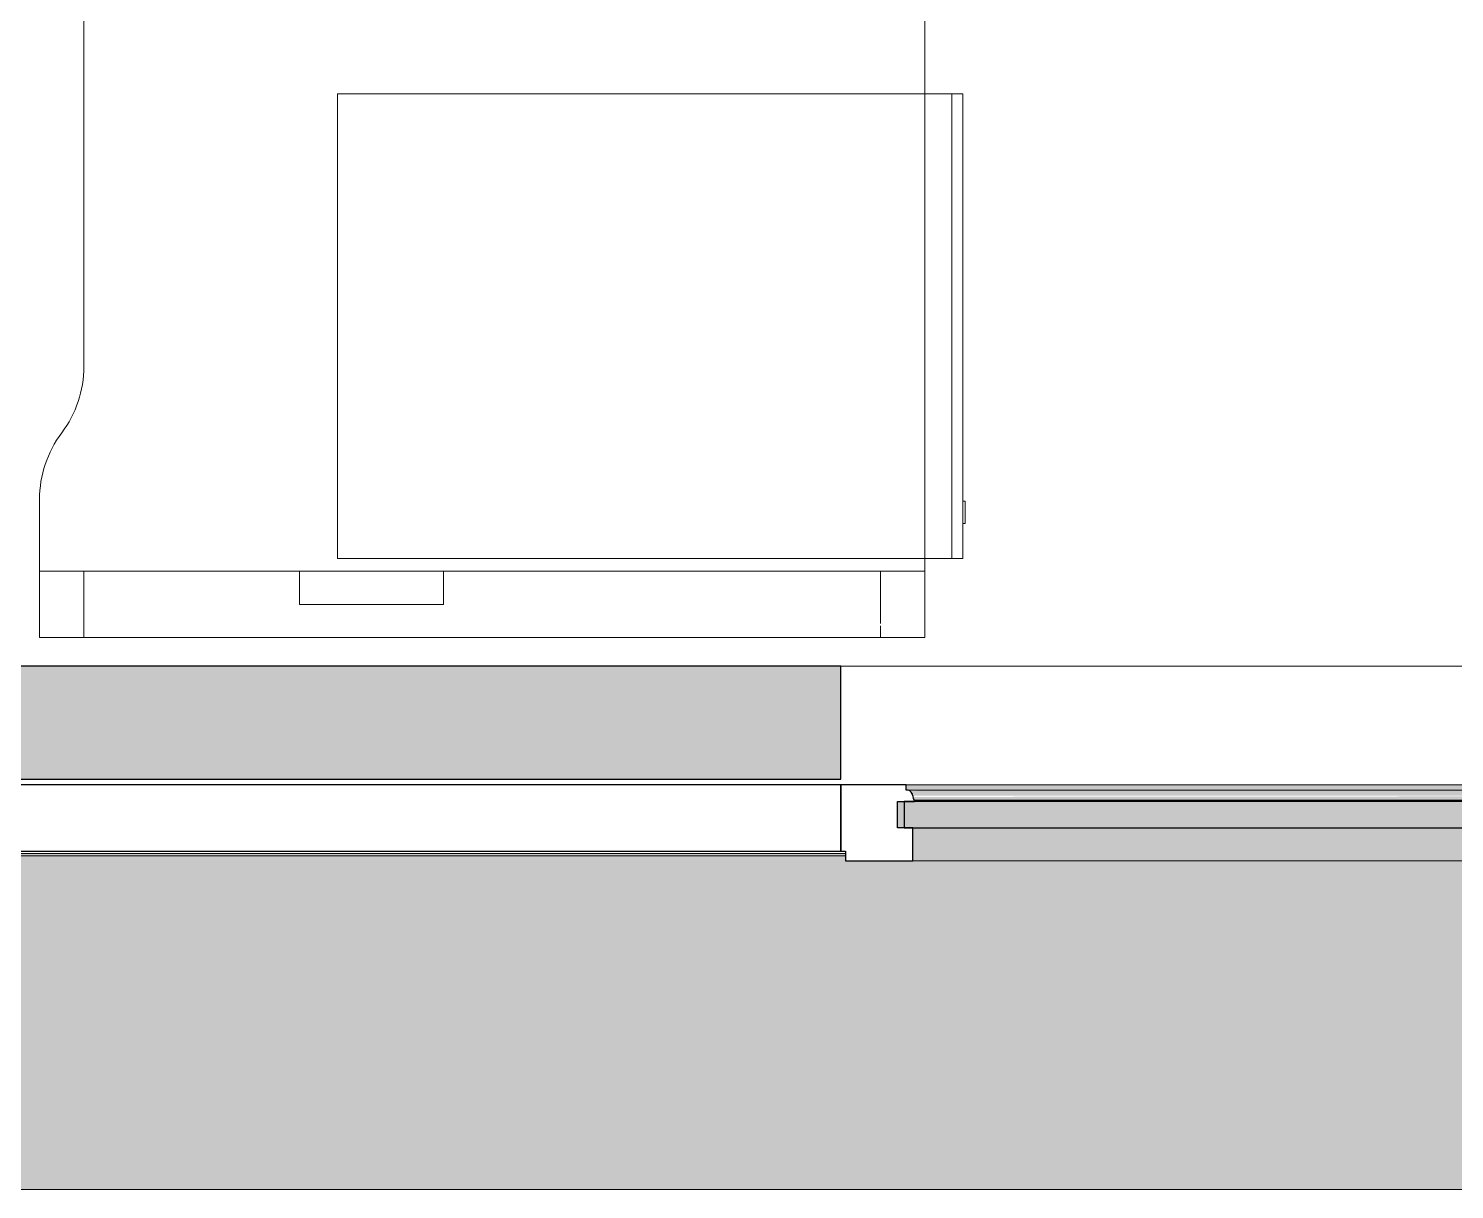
# Model space of a CAD drawing. Header units: millimetres. Extents: x 79795 to 317870, y -36033 to 97293.
# Drawn here: x 173011 to 174299, y 8896 to 9946 of the extents above; entities that cross this region are included whole.
import ezdxf

# ---------------------------------------------------------------- set-up
doc = ezdxf.new("R2010")
doc.units = ezdxf.units.MM
doc.header["$MEASUREMENT"] = 0
for name, color, linetype, lineweight in [('CSM-STL-XX-ZZ-M3-A-XXXX-00001_detached _19_04_21__rvt-1-Level 4$0$A-GLAZ', 7, 'CONTINUOUS', 9), ('CSM-STL-XX-ZZ-M3-A-XXXX-00001_detached _19_04_21__rvt-1-Level 4$0$A-WALL-PATT', 7, 'CONTINUOUS', 9), ('CSM-STL-XX-ZZ-M3-A-XXXX-00001_detached _19_04_21__rvt-1-Level 4$0$I-WALL', 7, 'CONTINUOUS', 9), ('I-FURN', 8, 'CONTINUOUS', 9)]:
    doc.layers.add(name, color=color, linetype=linetype, lineweight=lineweight)

msp = doc.modelspace()

# ---------------------------------------------------------------- hatches: boundary and pattern name
at = {"layer": 'CSM-STL-XX-ZZ-M3-A-XXXX-00001_detached _19_04_21__rvt-1-Level 4$0$A-GLAZ'}
h = msp.add_hatch(color=256, dxfattribs=at)
h.paths.add_polyline_path([(173808.4, 9255.5), (173805.6, 9257.2), (173806.9, 9256.1), (173808, 9255.6)], flags=0)
h.paths.add_polyline_path([(171097.4, 9255.5), (171094.6, 9257.2), (171095.9, 9256.1), (171097, 9255.6)], flags=0)
h.paths.add_polyline_path([(179231.4, 9255.5), (179228.6, 9257.2), (179229.9, 9256.1), (179231, 9255.6)], flags=0)
h.paths.add_polyline_path([(176520.4, 9255.5), (176517.6, 9257.2), (176518.9, 9256.1), (176520, 9255.6)], flags=0)
for points in [[(175082.8, 9257.2), (175085.6, 9257.2), (175085.6, 9262.2), (173804, 9262.2), (173804, 9257.2), (175081.8, 9257.2)], [(175079.8, 9252.3), (175081.6, 9255.9), (175081.8, 9257.2), (173806.9, 9256.7), (173809.6, 9253.6), (173810.3, 9252.3), (175079.4, 9252.3)], [(174732.5, 9248.3), (175078.4, 9248.3), (175079.6, 9252.3), (173810, 9251.2), (173811.3, 9248.3), (174134.5, 9248.3)], [(173802.1, 9223.3), (173802.1, 9247.2), (173796.1, 9247.2), (173796.1, 9223.3)], [(175099.6, 9223.3), (175099.6, 9247.2), (173802.1, 9247.2), (173802.1, 9223.3), (174732.5, 9223.3)], [(175079.6, 9193.3), (175079.6, 9223.3), (173810, 9223.3), (173810, 9193.3), (174732.5, 9193.3)], [(180667.8, 8896.3), (180667.8, 8933.3), (180567.8, 8933.3), (180567.8, 9198), (180563.5, 9198), (180563.5, 9193.3), (179172.2, 9193.3), (179172.2, 9198), (177852.5, 9198), (177852.5, 9193.3), (176461.2, 9193.3), (176461.2, 9198), (175140.5, 9198), (175140.5, 9193.3), (173749.2, 9193.3), (173749.2, 9198), (172429.5, 9198), (172429.5, 9193.3), (171038.2, 9193.3), (171038.2, 9198), (171033.8, 9198), (171033.8, 8896.3), (180567.8, 8896.3)]]:
    msp.add_hatch(color=256, dxfattribs=at).paths.add_polyline_path(points, flags=0)
h = msp.add_hatch(color=256, dxfattribs=at)
h.paths.add_polyline_path([(179162.5, 9198), (179172.2, 9198), (179172.2, 9200.1), (177852.5, 9200.1), (177852.5, 9198), (178320.4, 9198)], flags=0)
h.paths.add_polyline_path([(180567.8, 9198), (180567.8, 9200.1), (180563.5, 9200.1), (180563.5, 9198)], flags=0)
h.paths.add_polyline_path([(176451.5, 9198), (176461.2, 9198), (176461.2, 9200.1), (175140.5, 9200.1), (175140.5, 9198), (175928.5, 9198)], flags=0)
h.paths.add_polyline_path([(173536.6, 9198), (173749.2, 9198), (173749.2, 9200.1), (172429.5, 9200.1), (172429.5, 9198), (172938.6, 9198)], flags=0)
h.paths.add_polyline_path([(171033.8, 9198), (171038.2, 9198), (171038.2, 9200.1), (171033.8, 9200.1)], flags=0)
at = {"layer": 'CSM-STL-XX-ZZ-M3-A-XXXX-00001_detached _19_04_21__rvt-1-Level 4$0$A-WALL-PATT'}
for points in [[(173642.8, 9267.3), (173642.8, 9369.3), (172535.8, 9369.3), (172535.8, 9267.3), (173536.6, 9267.3)], [(173744.8, 9267.3), (173744.8, 9369.3), (173642.8, 9369.3), (173642.8, 9267.3)]]:
    msp.add_hatch(color=256, dxfattribs=at).paths.add_polyline_path(points, flags=0)

# ---------------------------------------------------------------- linework, layer by layer
at = {"layer": 'CSM-STL-XX-ZZ-M3-A-XXXX-00001_detached _19_04_21__rvt-1-Level 4$0$A-GLAZ', "lineweight": 30}
for p, q in [((173744.8, 9262.2), (172433.8, 9262.2)), ((173744.8, 9202.3), (173744.8, 9262.2)), ((173804, 9262.2), (173744.8, 9262.2)), ((173744.8, 9262.2), (173744.8, 9202.3)), ((173804, 9257.2), (173804, 9262.2)), ((173805.6, 9257.2), (173804, 9257.2)), ((173796.1, 9223.3), (173796.1, 9247.2)), ((173796.1, 9247.2), (173811.3, 9247.2)), ((175099.6, 9247.2), (173802.1, 9247.2)), ((173802.1, 9247.2), (173802.1, 9223.3)), ((173811.3, 9247.2), (173811.3, 9248.3)), ((173810, 9223.3), (173796.1, 9223.3)), ((173802.1, 9223.3), (175099.6, 9223.3)), ((173810, 9193.3), (173810, 9223.3)), ((172433.8, 9202.3), (173744.8, 9202.3)), ((173744.8, 9202.3), (173749.2, 9202.3)), ((173749.2, 9202.3), (173749.2, 9193.3)), ((173749.2, 9193.3), (173810, 9193.3))]:
    msp.add_line(p, q, dxfattribs=at)
at = {"layer": 'CSM-STL-XX-ZZ-M3-A-XXXX-00001_detached _19_04_21__rvt-1-Level 4$0$A-GLAZ'}
for p, q in [((175085.6, 9262.2), (173804, 9262.2)), ((173804, 9257.2), (173805.6, 9257.2)), ((173805.6, 9257.2), (175084.1, 9257.2)), ((173811.3, 9248.3), (175078.4, 9248.3)), ((172429.5, 9200.1), (173749.2, 9200.1)), ((172429.5, 9198), (173749.2, 9198)), ((173810, 9193.3), (175079.6, 9193.3)), ((171033.8, 8896.3), (180667.8, 8896.3))]:
    msp.add_line(p, q, dxfattribs=at)
at = {"layer": 'CSM-STL-XX-ZZ-M3-A-XXXX-00001_detached _19_04_21__rvt-1-Level 4$0$A-GLAZ', "lineweight": 30}
for centre, radius, start, end in [((173804.5, 9252), 5.36, 3.4261, 78.0476), ((173817.2, 9252.7), 7.4, 183.4261, 216.5739)]:
    msp.add_arc(centre, radius, start, end, dxfattribs=at)
at = {"layer": 'CSM-STL-XX-ZZ-M3-A-XXXX-00001_detached _19_04_21__rvt-1-Level 4$0$A-GLAZ'}
for points, knots in [([(173808, 9255.9), (173807.9, 9256.1), (173807.5, 9256.4), (173806.7, 9256.9), (173806, 9257.1), (173805.6, 9257.2)], [-0.4, -0.4, -0.4, -0.4, -0.3, -0.2, 0, 0, 0, 0]), ([(173809.8, 9252.3), (173809.8, 9252.7), (173809.7, 9253.4), (173809.3, 9254.3), (173809.1, 9254.7), (173809, 9254.9)], [-1, -1, -1, -1, -0.8, -0.7, -0.6, -0.6, -0.6, -0.6])]:
    msp.add_open_spline(points, degree=3, knots=knots, dxfattribs=at)
msp.add_open_spline([(173811.3, 9248.3), (173811, 9248.7), (173810.7, 9249.1), (173810.5, 9249.5)], degree=3, dxfattribs=at)
at = {"layer": 'CSM-STL-XX-ZZ-M3-A-XXXX-00001_detached _19_04_21__rvt-1-Level 4$0$I-WALL', "lineweight": 30}
for p, q in [((173642.8, 9369.3), (172535.8, 9369.3)), ((173744.8, 9369.3), (173642.8, 9369.3)), ((173744.8, 9267.3), (173744.8, 9369.3)), ((172535.8, 9267.3), (173642.8, 9267.3)), ((173642.8, 9267.3), (173744.8, 9267.3))]:
    msp.add_line(p, q, dxfattribs=at)
at = {"layer": 'CSM-STL-XX-ZZ-M3-A-XXXX-00001_detached _19_04_21__rvt-1-Level 4$0$I-WALL'}
msp.add_line((173744.8, 9369.3), (175144.8, 9369.3), dxfattribs=at)
at = {"layer": 'I-FURN'}
for p, q in [((173820.8, 9395.2), (173820.8, 10995.2)), ((173820.8, 10995.2), (173820.8, 9395.2)), ((173060.8, 10472.5), (173060.8, 9640.2)), ((173060.8, 9640.2), (173060.8, 10472.5)), ((173290.1, 9886.8), (173290.1, 9466.8)), ((173820.8, 9886.8), (173290.1, 9886.8)), ((173845.1, 9886.8), (173820.8, 9886.8)), ((173855.1, 9886.8), (173845.1, 9886.8)), ((173845.1, 9886.8), (173845.1, 9466.8)), ((173845.1, 9466.8), (173845.1, 9886.8)), ((173855.1, 9466.8), (173855.1, 9886.8)), ((173020.8, 9520.2), (173020.8, 9395.2)), ((173020.8, 9395.2), (173020.8, 9520.2)), ((173857.1, 9518.4), (173855.1, 9518.4)), ((173857.1, 9518.4), (173857.1, 9498.4)), ((173857.1, 9498.4), (173857.1, 9518.4)), ((173855.1, 9498.4), (173857.1, 9498.4)), ((173290.1, 9466.8), (173820.8, 9466.8)), ((173820.8, 9466.8), (173845.1, 9466.8)), ((173845.1, 9466.8), (173855.1, 9466.8)), ((173060.8, 9455.2), (173020.8, 9455.2)), ((173020.8, 9455.2), (173255.8, 9455.2)), ((173020.8, 9395.2), (173020.8, 9455.2)), ((173020.8, 9395.2), (173020.8, 9455.2)), ((173780.8, 9455.2), (173060.8, 9455.2)), ((173060.8, 9395.2), (173060.8, 9455.2)), ((173060.8, 9395.2), (173060.8, 9455.2)), ((173255.8, 9455.2), (173385.8, 9455.2)), ((173255.8, 9425.2), (173255.8, 9455.2)), ((173255.8, 9425.2), (173255.8, 9455.2)), ((173385.8, 9455.2), (173820.8, 9455.2)), ((173385.8, 9455.2), (173385.8, 9425.2)), ((173385.8, 9425.2), (173385.8, 9455.2)), ((173820.8, 9455.2), (173780.8, 9455.2)), ((173780.8, 9408.1), (173780.8, 9455.2)), ((173780.8, 9408.1), (173780.8, 9455.2)), ((173820.8, 9455.2), (173820.8, 9395.2)), ((173820.8, 9395.2), (173820.8, 9455.2)), ((173385.8, 9425.2), (173255.8, 9425.2)), ((173255.8, 9425.2), (173385.8, 9425.2)), ((173020.8, 9395.2), (173060.8, 9395.2)), ((173820.8, 9395.2), (173020.8, 9395.2)), ((173020.8, 9395.2), (173820.8, 9395.2)), ((173820.8, 9395.2), (173020.8, 9395.2)), ((173060.8, 9395.2), (173780.8, 9395.2)), ((173780.8, 9395.2), (173780.8, 9405.8)), ((173780.8, 9395.2), (173780.8, 9405.8)), ((173780.8, 9395.2), (173820.8, 9395.2))]:
    msp.add_line(p, q, dxfattribs=at)
for centre, start, end in [((172960.8, 9640.2), 323.1301, 0), ((172960.8, 9640.2), 323.1301, 0), ((173120.8, 9520.2), 143.1301, 180), ((173120.8, 9520.2), 143.1301, 180)]:
    msp.add_arc(centre, 100, start, end, dxfattribs=at)

doc.saveas('drawing.dxf')
